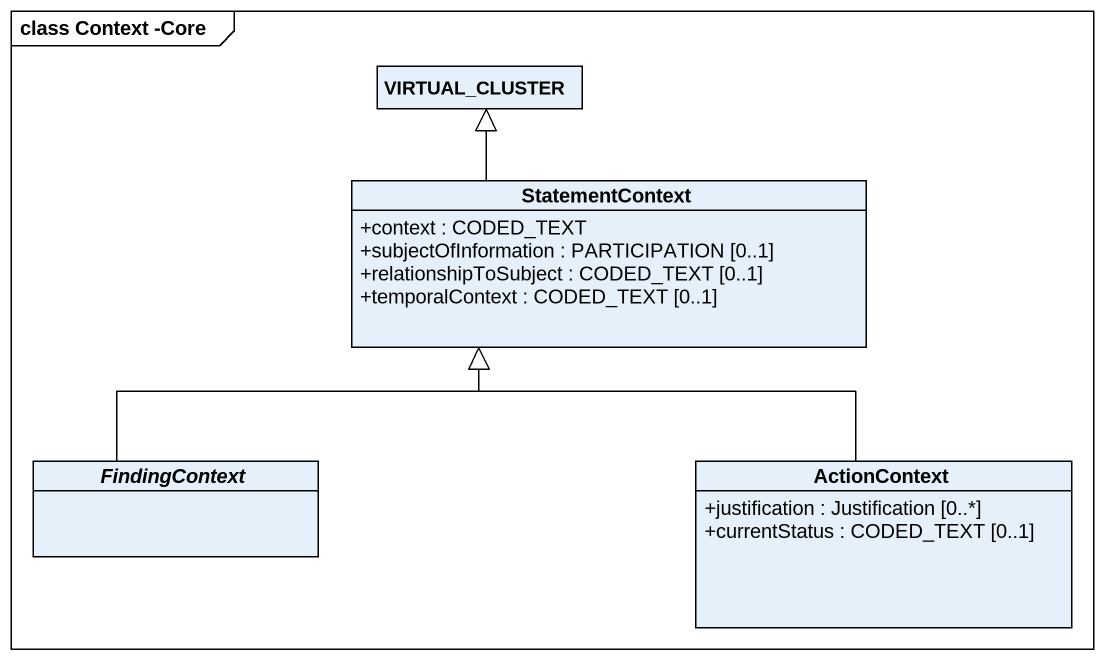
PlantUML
@startuml
mainframe class Context -Core
hide circle
hide empty members
skinparam classAttributeIconSize 0
class VIRTUAL_CLUSTER
class StatementContext {
  +context : CODED_TEXT
  +subjectOfInformation : PARTICIPATION [0..1]
  +relationshipToSubject : CODED_TEXT [0..1]
  +temporalContext : CODED_TEXT [0..1]
}
abstract class FindingContext
class ActionContext {
  +justification : Justification [0..*]
  +currentStatus : CODED_TEXT [0..1]
}
StatementContext -up-|> VIRTUAL_CLUSTER
FindingContext -right-|> StatementContext
ActionContext -up-|> StatementContext
@enduml
